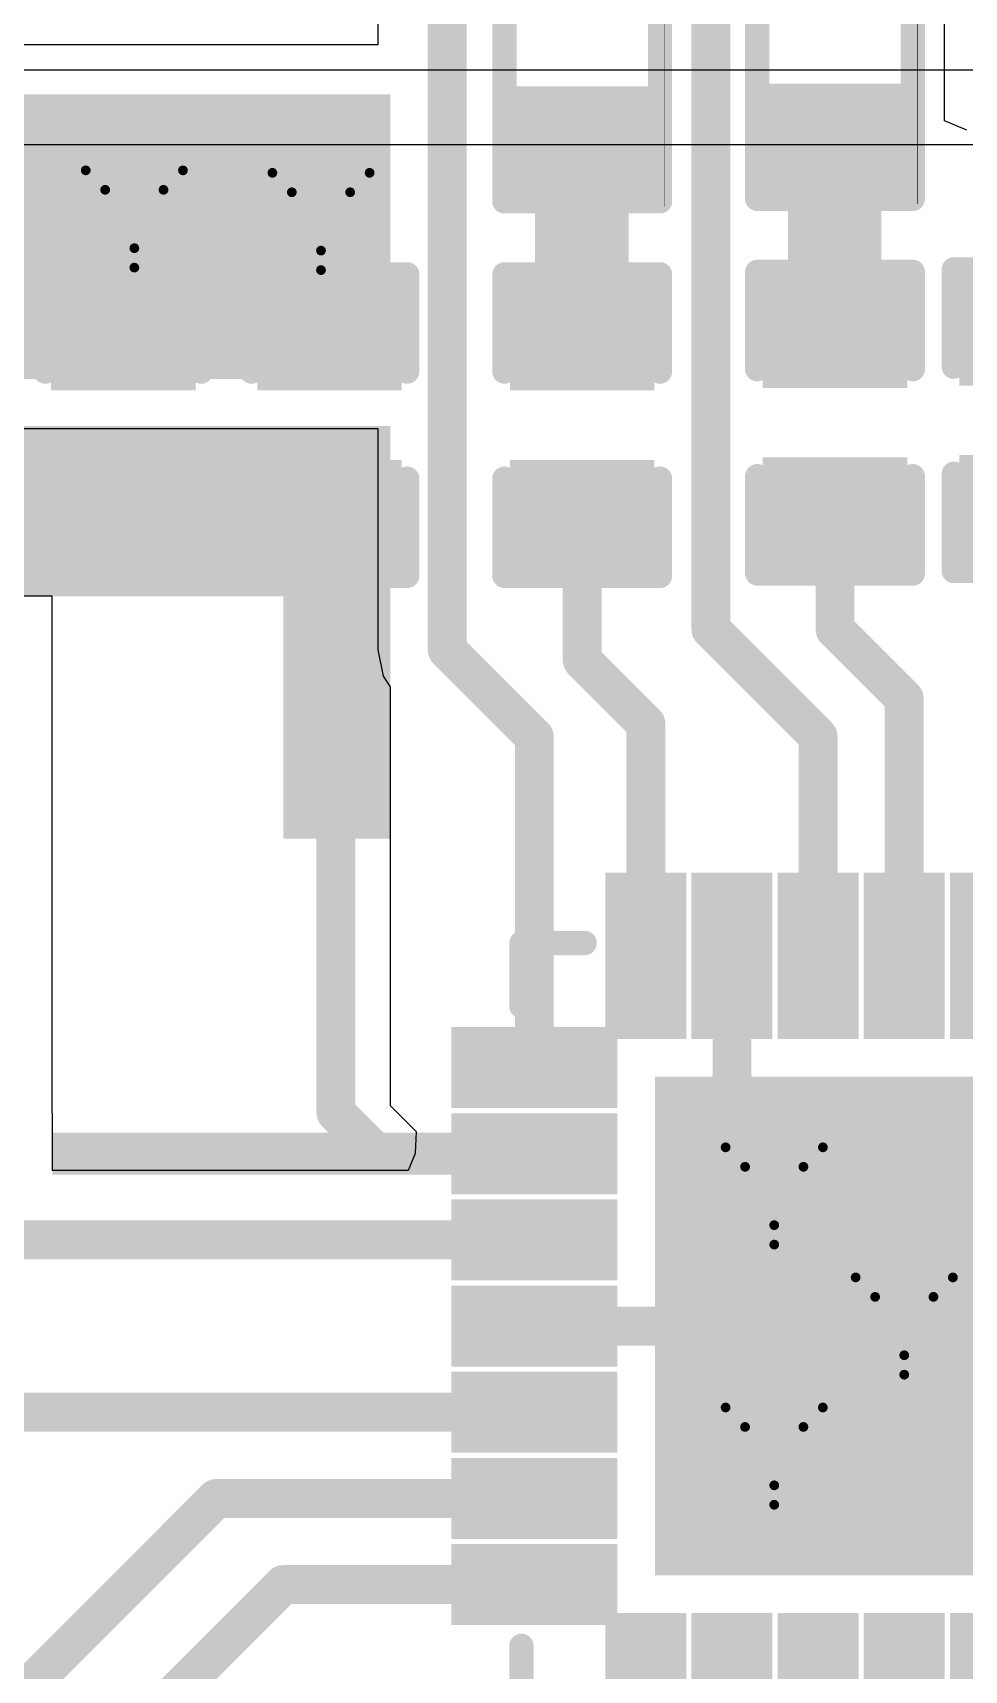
# Model space of a CAD drawing. Header units: inches. Extents: x -1 to 208, y -10 to 150.
# Drawn here: x 9.97 to 14.84, y 47.88 to 56.43 of the extents above; entities that cross this region are included whole.
import ezdxf

# ---------------------------------------------------------------- set-up
doc = ezdxf.new("R2010")
doc.units = ezdxf.units.IN
for name, color, linetype in [('Bottom Layer', 5, 'Continuous'), ('Drill Drawing', 1, 'Continuous'), ('Top Layer', 1, 'Continuous'), ('Top Overlay', 2, 'Continuous'), ('Top Paste', 8, 'Continuous'), ('Top Solder', 216, 'Continuous'), ('Via Holes', 16, 'Continuous')]:
    doc.layers.add(name, color=color, linetype=linetype)

# ---------------------------------------------------------------- blocks, each defined once
blk = doc.blocks.new('QFN_28_EP_4_4__7')
at = {"layer": 'Top Layer'}
for points in [[(-1.24, 2.2655), (-1.24, 1.6005), (-1.46, 1.6005), (-1.46, 2.2655)], [(-0.79, 2.2655), (-0.79, 1.6005), (-1.01, 1.6005), (-1.01, 2.2655)], [(-0.34, 2.2655), (-0.34, 1.6005), (-0.56, 1.6005), (-0.56, 2.2655)], [(0.11, 2.2655), (0.11, 1.6005), (-0.11, 1.6005), (-0.11, 2.2655)], [(0.56, 2.2655), (0.56, 1.6005), (0.34, 1.6005), (0.34, 2.2655)], [(1.01, 2.2655), (1.01, 1.6005), (0.79, 1.6005), (0.79, 2.2655)], [(1.46, 2.2655), (1.46, 1.6005), (1.24, 1.6005), (1.24, 2.2655)], [(-2.2655, 1.46), (-1.6005, 1.46), (-1.6005, 1.24), (-2.2655, 1.24)], [(1.6005, 1.46), (2.2655, 1.46), (2.2655, 1.24), (1.6005, 1.24)], [(-1.2, -1.2), (-1.2, 1.2), (1.2, 1.2), (1.2, -1.2)], [(-2.2655, 1.01), (-1.6005, 1.01), (-1.6005, 0.79), (-2.2655, 0.79)], [(1.6005, 1.01), (2.2655, 1.01), (2.2655, 0.79), (1.6005, 0.79)], [(-2.2655, 0.56), (-1.6005, 0.56), (-1.6005, 0.34), (-2.2655, 0.34)], [(1.6005, 0.56), (2.2655, 0.56), (2.2655, 0.34), (1.6005, 0.34)], [(-2.2655, 0.11), (-1.6005, 0.11), (-1.6005, -0.11), (-2.2655, -0.11)], [(1.6005, 0.11), (2.2655, 0.11), (2.2655, -0.11), (1.6005, -0.11)], [(-2.2655, -0.34), (-1.6005, -0.34), (-1.6005, -0.56), (-2.2655, -0.56)], [(1.6005, -0.34), (2.2655, -0.34), (2.2655, -0.56), (1.6005, -0.56)], [(-2.2655, -0.79), (-1.6005, -0.79), (-1.6005, -1.01), (-2.2655, -1.01)], [(1.6005, -0.79), (2.2655, -0.79), (2.2655, -1.01), (1.6005, -1.01)], [(-2.2655, -1.24), (-1.6005, -1.24), (-1.6005, -1.46), (-2.2655, -1.46)], [(1.6005, -1.24), (2.2655, -1.24), (2.2655, -1.46), (1.6005, -1.46)], [(-1.46, -2.2655), (-1.46, -1.6005), (-1.24, -1.6005), (-1.24, -2.2655)], [(-1.01, -2.2655), (-1.01, -1.6005), (-0.79, -1.6005), (-0.79, -2.2655)], [(-0.56, -2.2655), (-0.56, -1.6005), (-0.34, -1.6005), (-0.34, -2.2655)], [(-0.11, -2.2655), (-0.11, -1.6005), (0.11, -1.6005), (0.11, -2.2655)], [(0.34, -2.2655), (0.34, -1.6005), (0.56, -1.6005), (0.56, -2.2655)], [(0.79, -2.2655), (0.79, -1.6005), (1.01, -1.6005), (1.01, -2.2655)], [(1.24, -2.2655), (1.24, -1.6005), (1.46, -1.6005), (1.46, -2.2655)]]:
    blk.add_hatch(color=1, dxfattribs=at).paths.add_polyline_path(points)
at = {"layer": 'Top Paste'}
for points in [[(-1.24, 2.2655), (-1.24, 1.6005), (-1.46, 1.6005), (-1.46, 2.2655)], [(-0.79, 2.2655), (-0.79, 1.6005), (-1.01, 1.6005), (-1.01, 2.2655)], [(-0.34, 2.2655), (-0.34, 1.6005), (-0.56, 1.6005), (-0.56, 2.2655)], [(0.11, 2.2655), (0.11, 1.6005), (-0.11, 1.6005), (-0.11, 2.2655)], [(0.56, 2.2655), (0.56, 1.6005), (0.34, 1.6005), (0.34, 2.2655)], [(1.01, 2.2655), (1.01, 1.6005), (0.79, 1.6005), (0.79, 2.2655)], [(1.46, 2.2655), (1.46, 1.6005), (1.24, 1.6005), (1.24, 2.2655)], [(-2.2655, 1.46), (-1.6005, 1.46), (-1.6005, 1.24), (-2.2655, 1.24)], [(1.6005, 1.46), (2.2655, 1.46), (2.2655, 1.24), (1.6005, 1.24)], [(-1.2, -1.2), (-1.2, 1.2), (1.2, 1.2), (1.2, -1.2)], [(-2.2655, 1.01), (-1.6005, 1.01), (-1.6005, 0.79), (-2.2655, 0.79)], [(1.6005, 1.01), (2.2655, 1.01), (2.2655, 0.79), (1.6005, 0.79)], [(-2.2655, 0.56), (-1.6005, 0.56), (-1.6005, 0.34), (-2.2655, 0.34)], [(1.6005, 0.56), (2.2655, 0.56), (2.2655, 0.34), (1.6005, 0.34)], [(-2.2655, 0.11), (-1.6005, 0.11), (-1.6005, -0.11), (-2.2655, -0.11)], [(1.6005, 0.11), (2.2655, 0.11), (2.2655, -0.11), (1.6005, -0.11)], [(-2.2655, -0.34), (-1.6005, -0.34), (-1.6005, -0.56), (-2.2655, -0.56)], [(1.6005, -0.34), (2.2655, -0.34), (2.2655, -0.56), (1.6005, -0.56)], [(-2.2655, -0.79), (-1.6005, -0.79), (-1.6005, -1.01), (-2.2655, -1.01)], [(1.6005, -0.79), (2.2655, -0.79), (2.2655, -1.01), (1.6005, -1.01)], [(-2.2655, -1.24), (-1.6005, -1.24), (-1.6005, -1.46), (-2.2655, -1.46)], [(1.6005, -1.24), (2.2655, -1.24), (2.2655, -1.46), (1.6005, -1.46)], [(-1.46, -2.2655), (-1.46, -1.6005), (-1.24, -1.6005), (-1.24, -2.2655)], [(-1.01, -2.2655), (-1.01, -1.6005), (-0.79, -1.6005), (-0.79, -2.2655)], [(-0.56, -2.2655), (-0.56, -1.6005), (-0.34, -1.6005), (-0.34, -2.2655)], [(-0.11, -2.2655), (-0.11, -1.6005), (0.11, -1.6005), (0.11, -2.2655)], [(0.34, -2.2655), (0.34, -1.6005), (0.56, -1.6005), (0.56, -2.2655)], [(0.79, -2.2655), (0.79, -1.6005), (1.01, -1.6005), (1.01, -2.2655)], [(1.24, -2.2655), (1.24, -1.6005), (1.46, -1.6005), (1.46, -2.2655)]]:
    blk.add_hatch(color=8, dxfattribs=at).paths.add_polyline_path(points)
at = {"layer": 'Top Solder'}
for points in [[(-1.1384, 2.3671), (-1.1384, 1.4989), (-1.5616, 1.4989), (-1.5616, 2.3671)], [(-0.6884, 2.3671), (-0.6884, 1.4989), (-1.1116, 1.4989), (-1.1116, 2.3671)], [(-0.2384, 2.3671), (-0.2384, 1.4989), (-0.6616, 1.4989), (-0.6616, 2.3671)], [(0.2116, 2.3671), (0.2116, 1.4989), (-0.2116, 1.4989), (-0.2116, 2.3671)], [(0.6616, 2.3671), (0.6616, 1.4989), (0.2384, 1.4989), (0.2384, 2.3671)], [(1.1116, 2.3671), (1.1116, 1.4989), (0.6884, 1.4989), (0.6884, 2.3671)], [(1.5616, 2.3671), (1.5616, 1.4989), (1.1384, 1.4989), (1.1384, 2.3671)], [(-2.3671, 1.5616), (-1.4989, 1.5616), (-1.4989, 1.1384), (-2.3671, 1.1384)], [(1.4989, 1.5616), (2.3671, 1.5616), (2.3671, 1.1384), (1.4989, 1.1384)], [(-1.3016, -1.3016), (-1.3016, 1.3016), (1.3016, 1.3016), (1.3016, -1.3016)], [(-2.3671, 1.1116), (-1.4989, 1.1116), (-1.4989, 0.6884), (-2.3671, 0.6884)], [(1.4989, 1.1116), (2.3671, 1.1116), (2.3671, 0.6884), (1.4989, 0.6884)], [(-2.3671, 0.6616), (-1.4989, 0.6616), (-1.4989, 0.2384), (-2.3671, 0.2384)], [(1.4989, 0.6616), (2.3671, 0.6616), (2.3671, 0.2384), (1.4989, 0.2384)], [(-2.3671, 0.2116), (-1.4989, 0.2116), (-1.4989, -0.2116), (-2.3671, -0.2116)], [(1.4989, 0.2116), (2.3671, 0.2116), (2.3671, -0.2116), (1.4989, -0.2116)], [(-2.3671, -0.2384), (-1.4989, -0.2384), (-1.4989, -0.6616), (-2.3671, -0.6616)], [(1.4989, -0.2384), (2.3671, -0.2384), (2.3671, -0.6616), (1.4989, -0.6616)], [(-2.3671, -0.6884), (-1.4989, -0.6884), (-1.4989, -1.1116), (-2.3671, -1.1116)], [(1.4989, -0.6884), (2.3671, -0.6884), (2.3671, -1.1116), (1.4989, -1.1116)], [(-2.3671, -1.1384), (-1.4989, -1.1384), (-1.4989, -1.5616), (-2.3671, -1.5616)], [(1.4989, -1.1384), (2.3671, -1.1384), (2.3671, -1.5616), (1.4989, -1.5616)], [(-1.5616, -2.3671), (-1.5616, -1.4989), (-1.1384, -1.4989), (-1.1384, -2.3671)], [(-1.1116, -2.3671), (-1.1116, -1.4989), (-0.6884, -1.4989), (-0.6884, -2.3671)], [(-0.6616, -2.3671), (-0.6616, -1.4989), (-0.2384, -1.4989), (-0.2384, -2.3671)], [(-0.2116, -2.3671), (-0.2116, -1.4989), (0.2116, -1.4989), (0.2116, -2.3671)], [(0.2384, -2.3671), (0.2384, -1.4989), (0.6616, -1.4989), (0.6616, -2.3671)], [(0.6884, -2.3671), (0.6884, -1.4989), (1.1116, -1.4989), (1.1116, -2.3671)], [(1.1384, -2.3671), (1.1384, -1.4989), (1.5616, -1.4989), (1.5616, -2.3671)]]:
    blk.add_hatch(color=216, dxfattribs=at).paths.add_polyline_path(points)
at = {"layer": 'Top Overlay', "const_width": 0.127}
for points in [[(-2, 2), (-2, 1.6698)], [(-1.6698, 2), (-2, 2)], [(2, 2), (1.6698, 2)], [(2, 2), (2, 1.6698)], [(-2.5146, 1.4478), (-2.5146, 1.2954)], [(-2.4384, 1.3716), (-2.5146, 1.4478)], [(-2.4384, 1.3716), (-2.5146, 1.2954)], [(-2, -1.6698), (-2, -2)], [(2, -1.6698), (2, -2)], [(-1.6698, -2), (-2, -2)], [(2, -2), (1.6698, -2)]]:
    blk.add_lwpolyline(points, dxfattribs=at)
at = {"layer": 'Top Overlay', "const_width": 0.0635}
for points in [[(-2.0318, 2, 1), (-1.9683, 2, 1)], [(-2.0318, 2, 1), (-1.9683, 2, 1)], [(-1.7016, 2, 1), (-1.6381, 2, 1)], [(1.6381, 2, 1), (1.7016, 2, 1)], [(1.9683, 2, 1), (2.0318, 2, 1)], [(1.9683, 2, 1), (2.0318, 2, 1)], [(-2.0318, 1.6698, 1), (-1.9683, 1.6698, 1)], [(1.9683, 1.6698, 1), (2.0318, 1.6698, 1)], [(-2.5463, 1.4478, 1), (-2.4829, 1.4478, 1)], [(-2.5463, 1.4478, 1), (-2.4829, 1.4478, 1)], [(-2.4701, 1.3716, 1), (-2.4066, 1.3716, 1)], [(-2.4701, 1.3716, 1), (-2.4066, 1.3716, 1)], [(-2.5463, 1.2954, 1), (-2.4829, 1.2954, 1)], [(-2.5463, 1.2954, 1), (-2.4829, 1.2954, 1)], [(-2.0318, -1.6698, 1), (-1.9683, -1.6698, 1)], [(1.9683, -1.6698, 1), (2.0318, -1.6698, 1)], [(-2.0318, -2, 1), (-1.9683, -2, 1)], [(-2.0318, -2, 1), (-1.9683, -2, 1)], [(-1.7016, -2, 1), (-1.6381, -2, 1)], [(1.6381, -2, 1), (1.7016, -2, 1)], [(1.9683, -2, 1), (2.0318, -2, 1)], [(1.9683, -2, 1), (2.0318, -2, 1)]]:
    blk.add_lwpolyline(points, format="xyb", close=True, dxfattribs=at)
blk = doc.blocks.new('R___0402_53')
at = {"layer": 'Top Layer'}
for points in [[(-0.6985, -0.3175), (-0.6985, 0.3175), (-0.2413, 0.3175), (-0.2413, -0.3175)], [(0.2413, -0.3175), (0.2413, 0.3175), (0.6985, 0.3175), (0.6985, -0.3175)]]:
    blk.add_hatch(color=1, dxfattribs=at).paths.add_polyline_path(points)
at = {"layer": 'Top Paste'}
for points in [[(-0.6985, -0.3175), (-0.6985, 0.3175), (-0.2413, 0.3175), (-0.2413, -0.3175)], [(0.2413, -0.3175), (0.2413, 0.3175), (0.6985, 0.3175), (0.6985, -0.3175)]]:
    blk.add_hatch(color=8, dxfattribs=at).paths.add_polyline_path(points)
at = {"layer": 'Top Solder'}
for points in [[(-0.7535, -0.3725), (-0.7535, 0.3725), (-0.1863, 0.3725), (-0.1863, -0.3725)], [(0.1863, -0.3725), (0.1863, 0.3725), (0.7535, 0.3725), (0.7535, -0.3725)]]:
    blk.add_hatch(color=216, dxfattribs=at).paths.add_polyline_path(points)
at = {"layer": 'Top Overlay'}
for points, const_width in [([(-0.7874, 0.4064), (0.7874, 0.4064)], 0.127), ([(-0.7874, 0.4064), (-0.7874, -0.4064)], 0.127), ([(0.7874, 0.4064), (0.7874, -0.4064)], 0.127), ([(-0.7874, -0.4064), (0.7874, -0.4064)], 0.127), ([(-0.8128, -0.4318), (0.8128, -0.4318)], 0.00323)]:
    blk.add_lwpolyline(points, dxfattribs=dict(at, const_width=const_width))
for points, const_width in [([(-0.8191, 0.4064, 1), (-0.7556, 0.4064, 1)], 0.0635), ([(-0.8191, 0.4064, 1), (-0.7556, 0.4064, 1)], 0.0635), ([(0.7556, 0.4064, 1), (0.8191, 0.4064, 1)], 0.0635), ([(0.7556, 0.4064, 1), (0.8191, 0.4064, 1)], 0.0635), ([(-0.8191, -0.4064, 1), (-0.7556, -0.4064, 1)], 0.0635), ([(-0.8191, -0.4064, 1), (-0.7556, -0.4064, 1)], 0.0635), ([(0.7556, -0.4064, 1), (0.8191, -0.4064, 1)], 0.0635), ([(0.7556, -0.4064, 1), (0.8191, -0.4064, 1)], 0.0635), ([(-0.8136, -0.4318, 1), (-0.812, -0.4318, 1)], 0.00161), ([(0.812, -0.4318, 1), (0.8136, -0.4318, 1)], 0.00161)]:
    blk.add_lwpolyline(points, format="xyb", close=True, dxfattribs=dict(at, const_width=const_width))
blk = doc.blocks.new('R___0402_54')
at = {"layer": 'Top Layer'}
for points in [[(-0.6985, -0.3175), (-0.6985, 0.3175), (-0.2413, 0.3175), (-0.2413, -0.3175)], [(0.2413, -0.3175), (0.2413, 0.3175), (0.6985, 0.3175), (0.6985, -0.3175)]]:
    blk.add_hatch(color=1, dxfattribs=at).paths.add_polyline_path(points)
at = {"layer": 'Top Paste'}
for points in [[(-0.6985, -0.3175), (-0.6985, 0.3175), (-0.2413, 0.3175), (-0.2413, -0.3175)], [(0.2413, -0.3175), (0.2413, 0.3175), (0.6985, 0.3175), (0.6985, -0.3175)]]:
    blk.add_hatch(color=8, dxfattribs=at).paths.add_polyline_path(points)
at = {"layer": 'Top Solder'}
for points in [[(-0.7535, -0.3725), (-0.7535, 0.3725), (-0.1863, 0.3725), (-0.1863, -0.3725)], [(0.1863, -0.3725), (0.1863, 0.3725), (0.7535, 0.3725), (0.7535, -0.3725)]]:
    blk.add_hatch(color=216, dxfattribs=at).paths.add_polyline_path(points)
at = {"layer": 'Top Overlay'}
for points, const_width in [([(-0.7874, 0.4064), (0.7874, 0.4064)], 0.127), ([(-0.7874, 0.4064), (-0.7874, -0.4064)], 0.127), ([(0.7874, 0.4064), (0.7874, -0.4064)], 0.127), ([(-0.7874, -0.4064), (0.7874, -0.4064)], 0.127), ([(-0.8128, -0.4318), (0.8128, -0.4318)], 0.00323)]:
    blk.add_lwpolyline(points, dxfattribs=dict(at, const_width=const_width))
for points, const_width in [([(-0.8191, 0.4064, 1), (-0.7556, 0.4064, 1)], 0.0635), ([(-0.8191, 0.4064, 1), (-0.7556, 0.4064, 1)], 0.0635), ([(0.7556, 0.4064, 1), (0.8191, 0.4064, 1)], 0.0635), ([(0.7556, 0.4064, 1), (0.8191, 0.4064, 1)], 0.0635), ([(-0.8191, -0.4064, 1), (-0.7556, -0.4064, 1)], 0.0635), ([(-0.8191, -0.4064, 1), (-0.7556, -0.4064, 1)], 0.0635), ([(0.7556, -0.4064, 1), (0.8191, -0.4064, 1)], 0.0635), ([(0.7556, -0.4064, 1), (0.8191, -0.4064, 1)], 0.0635), ([(-0.8136, -0.4318, 1), (-0.812, -0.4318, 1)], 0.00161), ([(0.812, -0.4318, 1), (0.8136, -0.4318, 1)], 0.00161)]:
    blk.add_lwpolyline(points, format="xyb", close=True, dxfattribs=dict(at, const_width=const_width))
blk = doc.blocks.new('C___0402_109')
at = {"layer": 'Top Layer'}
for points in [[(-0.6985, -0.3175), (-0.6985, 0.3175), (-0.2413, 0.3175), (-0.2413, -0.3175)], [(0.2413, -0.3175), (0.2413, 0.3175), (0.6985, 0.3175), (0.6985, -0.3175)]]:
    blk.add_hatch(color=1, dxfattribs=at).paths.add_polyline_path(points)
at = {"layer": 'Top Paste'}
for points in [[(-0.6985, -0.3175), (-0.6985, 0.3175), (-0.2413, 0.3175), (-0.2413, -0.3175)], [(0.2413, -0.3175), (0.2413, 0.3175), (0.6985, 0.3175), (0.6985, -0.3175)]]:
    blk.add_hatch(color=8, dxfattribs=at).paths.add_polyline_path(points)
at = {"layer": 'Top Solder'}
for points in [[(-0.7585, -0.3775), (-0.7585, 0.3775), (-0.1813, 0.3775), (-0.1813, -0.3775)], [(0.1813, -0.3775), (0.1813, 0.3775), (0.7585, 0.3775), (0.7585, -0.3775)]]:
    blk.add_hatch(color=216, dxfattribs=at).paths.add_polyline_path(points)
at = {"layer": 'Top Overlay', "const_width": 0.127}
for points in [[(-0.2794, 0.4064), (-0.7874, 0.4064)], [(-0.7874, -0.4064), (-0.7874, 0.4064)], [(0.7874, 0.4064), (0.2794, 0.4064)], [(0.7874, -0.4064), (0.7874, 0.4064)], [(-0.2794, -0.4064), (-0.7874, -0.4064)], [(0.7874, -0.4064), (0.2794, -0.4064)]]:
    blk.add_lwpolyline(points, dxfattribs=at)
at = {"layer": 'Top Overlay', "const_width": 0.0635}
for points in [[(-0.8191, 0.4064, 1), (-0.7556, 0.4064, 1)], [(-0.8191, 0.4064, 1), (-0.7556, 0.4064, 1)], [(-0.3111, 0.4064, 1), (-0.2477, 0.4064, 1)], [(0.2477, 0.4064, 1), (0.3111, 0.4064, 1)], [(0.7556, 0.4064, 1), (0.8191, 0.4064, 1)], [(0.7556, 0.4064, 1), (0.8191, 0.4064, 1)], [(-0.8191, -0.4064, 1), (-0.7556, -0.4064, 1)], [(-0.8191, -0.4064, 1), (-0.7556, -0.4064, 1)], [(-0.3111, -0.4064, 1), (-0.2477, -0.4064, 1)], [(0.2477, -0.4064, 1), (0.3111, -0.4064, 1)], [(0.7556, -0.4064, 1), (0.8191, -0.4064, 1)], [(0.7556, -0.4064, 1), (0.8191, -0.4064, 1)]]:
    blk.add_lwpolyline(points, format="xyb", close=True, dxfattribs=at)
blk = doc.blocks.new('C___0402_127')
at = {"layer": 'Top Layer'}
for points in [[(-0.6985, -0.3175), (-0.6985, 0.3175), (-0.2413, 0.3175), (-0.2413, -0.3175)], [(0.2413, -0.3175), (0.2413, 0.3175), (0.6985, 0.3175), (0.6985, -0.3175)]]:
    blk.add_hatch(color=1, dxfattribs=at).paths.add_polyline_path(points)
at = {"layer": 'Top Paste'}
for points in [[(-0.6985, -0.3175), (-0.6985, 0.3175), (-0.2413, 0.3175), (-0.2413, -0.3175)], [(0.2413, -0.3175), (0.2413, 0.3175), (0.6985, 0.3175), (0.6985, -0.3175)]]:
    blk.add_hatch(color=8, dxfattribs=at).paths.add_polyline_path(points)
at = {"layer": 'Top Solder'}
for points in [[(-0.7585, -0.3775), (-0.7585, 0.3775), (-0.1813, 0.3775), (-0.1813, -0.3775)], [(0.1813, -0.3775), (0.1813, 0.3775), (0.7585, 0.3775), (0.7585, -0.3775)]]:
    blk.add_hatch(color=216, dxfattribs=at).paths.add_polyline_path(points)
at = {"layer": 'Top Overlay', "const_width": 0.127}
for points in [[(-0.2794, 0.4064), (-0.7874, 0.4064)], [(-0.7874, -0.4064), (-0.7874, 0.4064)], [(0.7874, 0.4064), (0.2794, 0.4064)], [(0.7874, -0.4064), (0.7874, 0.4064)], [(-0.2794, -0.4064), (-0.7874, -0.4064)], [(0.7874, -0.4064), (0.2794, -0.4064)]]:
    blk.add_lwpolyline(points, dxfattribs=at)
at = {"layer": 'Top Overlay', "const_width": 0.0635}
for points in [[(-0.8191, 0.4064, 1), (-0.7556, 0.4064, 1)], [(-0.8191, 0.4064, 1), (-0.7556, 0.4064, 1)], [(-0.3111, 0.4064, 1), (-0.2477, 0.4064, 1)], [(0.2477, 0.4064, 1), (0.3111, 0.4064, 1)], [(0.7556, 0.4064, 1), (0.8191, 0.4064, 1)], [(0.7556, 0.4064, 1), (0.8191, 0.4064, 1)], [(-0.8191, -0.4064, 1), (-0.7556, -0.4064, 1)], [(-0.8191, -0.4064, 1), (-0.7556, -0.4064, 1)], [(-0.3111, -0.4064, 1), (-0.2477, -0.4064, 1)], [(0.2477, -0.4064, 1), (0.3111, -0.4064, 1)], [(0.7556, -0.4064, 1), (0.8191, -0.4064, 1)], [(0.7556, -0.4064, 1), (0.8191, -0.4064, 1)]]:
    blk.add_lwpolyline(points, format="xyb", close=True, dxfattribs=at)
blk = doc.blocks.new('C___0402_163')
at = {"layer": 'Top Layer'}
for points in [[(-0.6985, -0.3175), (-0.6985, 0.3175), (-0.2413, 0.3175), (-0.2413, -0.3175)], [(0.2413, -0.3175), (0.2413, 0.3175), (0.6985, 0.3175), (0.6985, -0.3175)]]:
    blk.add_hatch(color=1, dxfattribs=at).paths.add_polyline_path(points)
at = {"layer": 'Top Paste'}
for points in [[(-0.6985, -0.3175), (-0.6985, 0.3175), (-0.2413, 0.3175), (-0.2413, -0.3175)], [(0.2413, -0.3175), (0.2413, 0.3175), (0.6985, 0.3175), (0.6985, -0.3175)]]:
    blk.add_hatch(color=8, dxfattribs=at).paths.add_polyline_path(points)
at = {"layer": 'Top Solder'}
for points in [[(-0.7585, -0.3775), (-0.7585, 0.3775), (-0.1813, 0.3775), (-0.1813, -0.3775)], [(0.1813, -0.3775), (0.1813, 0.3775), (0.7585, 0.3775), (0.7585, -0.3775)]]:
    blk.add_hatch(color=216, dxfattribs=at).paths.add_polyline_path(points)
at = {"layer": 'Top Overlay', "const_width": 0.127}
for points in [[(-0.7874, 0.4064), (-0.2794, 0.4064)], [(-0.7874, 0.4064), (-0.7874, -0.4064)], [(0.2794, 0.4064), (0.7874, 0.4064)], [(0.7874, 0.4064), (0.7874, -0.4064)], [(-0.7874, -0.4064), (-0.2794, -0.4064)], [(0.2794, -0.4064), (0.7874, -0.4064)]]:
    blk.add_lwpolyline(points, dxfattribs=at)
at = {"layer": 'Top Overlay', "const_width": 0.0635}
for points in [[(-0.8191, 0.4064, 1), (-0.7556, 0.4064, 1)], [(-0.8191, 0.4064, 1), (-0.7556, 0.4064, 1)], [(-0.3111, 0.4064, 1), (-0.2477, 0.4064, 1)], [(0.2477, 0.4064, 1), (0.3111, 0.4064, 1)], [(0.7556, 0.4064, 1), (0.8191, 0.4064, 1)], [(0.7556, 0.4064, 1), (0.8191, 0.4064, 1)], [(-0.8191, -0.4064, 1), (-0.7556, -0.4064, 1)], [(-0.8191, -0.4064, 1), (-0.7556, -0.4064, 1)], [(-0.3111, -0.4064, 1), (-0.2477, -0.4064, 1)], [(0.2477, -0.4064, 1), (0.3111, -0.4064, 1)], [(0.7556, -0.4064, 1), (0.8191, -0.4064, 1)], [(0.7556, -0.4064, 1), (0.8191, -0.4064, 1)]]:
    blk.add_lwpolyline(points, format="xyb", close=True, dxfattribs=at)
blk = doc.blocks.new('C___0402_164')
at = {"layer": 'Top Layer'}
for points in [[(-0.6985, -0.3175), (-0.6985, 0.3175), (-0.2413, 0.3175), (-0.2413, -0.3175)], [(0.2413, -0.3175), (0.2413, 0.3175), (0.6985, 0.3175), (0.6985, -0.3175)]]:
    blk.add_hatch(color=1, dxfattribs=at).paths.add_polyline_path(points)
at = {"layer": 'Top Paste'}
for points in [[(-0.6985, -0.3175), (-0.6985, 0.3175), (-0.2413, 0.3175), (-0.2413, -0.3175)], [(0.2413, -0.3175), (0.2413, 0.3175), (0.6985, 0.3175), (0.6985, -0.3175)]]:
    blk.add_hatch(color=8, dxfattribs=at).paths.add_polyline_path(points)
at = {"layer": 'Top Solder'}
for points in [[(-0.7585, -0.3775), (-0.7585, 0.3775), (-0.1813, 0.3775), (-0.1813, -0.3775)], [(0.1813, -0.3775), (0.1813, 0.3775), (0.7585, 0.3775), (0.7585, -0.3775)]]:
    blk.add_hatch(color=216, dxfattribs=at).paths.add_polyline_path(points)
at = {"layer": 'Top Overlay', "const_width": 0.127}
for points in [[(-0.7874, 0.4064), (-0.2794, 0.4064)], [(-0.7874, 0.4064), (-0.7874, -0.4064)], [(0.2794, 0.4064), (0.7874, 0.4064)], [(0.7874, 0.4064), (0.7874, -0.4064)], [(-0.7874, -0.4064), (-0.2794, -0.4064)], [(0.2794, -0.4064), (0.7874, -0.4064)]]:
    blk.add_lwpolyline(points, dxfattribs=at)
at = {"layer": 'Top Overlay', "const_width": 0.0635}
for points in [[(-0.8191, 0.4064, 1), (-0.7556, 0.4064, 1)], [(-0.8191, 0.4064, 1), (-0.7556, 0.4064, 1)], [(-0.3111, 0.4064, 1), (-0.2477, 0.4064, 1)], [(0.2477, 0.4064, 1), (0.3111, 0.4064, 1)], [(0.7556, 0.4064, 1), (0.8191, 0.4064, 1)], [(0.7556, 0.4064, 1), (0.8191, 0.4064, 1)], [(-0.8191, -0.4064, 1), (-0.7556, -0.4064, 1)], [(-0.8191, -0.4064, 1), (-0.7556, -0.4064, 1)], [(-0.3111, -0.4064, 1), (-0.2477, -0.4064, 1)], [(0.2477, -0.4064, 1), (0.3111, -0.4064, 1)], [(0.7556, -0.4064, 1), (0.8191, -0.4064, 1)], [(0.7556, -0.4064, 1), (0.8191, -0.4064, 1)]]:
    blk.add_lwpolyline(points, format="xyb", close=True, dxfattribs=at)
blk = doc.blocks.new('C___0402_165')
at = {"layer": 'Top Layer'}
for points in [[(-0.6985, -0.3175), (-0.6985, 0.3175), (-0.2413, 0.3175), (-0.2413, -0.3175)], [(0.2413, -0.3175), (0.2413, 0.3175), (0.6985, 0.3175), (0.6985, -0.3175)]]:
    blk.add_hatch(color=1, dxfattribs=at).paths.add_polyline_path(points)
at = {"layer": 'Top Paste'}
for points in [[(-0.6985, -0.3175), (-0.6985, 0.3175), (-0.2413, 0.3175), (-0.2413, -0.3175)], [(0.2413, -0.3175), (0.2413, 0.3175), (0.6985, 0.3175), (0.6985, -0.3175)]]:
    blk.add_hatch(color=8, dxfattribs=at).paths.add_polyline_path(points)
at = {"layer": 'Top Solder'}
for points in [[(-0.7585, -0.3775), (-0.7585, 0.3775), (-0.1813, 0.3775), (-0.1813, -0.3775)], [(0.1813, -0.3775), (0.1813, 0.3775), (0.7585, 0.3775), (0.7585, -0.3775)]]:
    blk.add_hatch(color=216, dxfattribs=at).paths.add_polyline_path(points)
at = {"layer": 'Top Overlay', "const_width": 0.127}
for points in [[(-0.2794, 0.4064), (-0.7874, 0.4064)], [(-0.7874, -0.4064), (-0.7874, 0.4064)], [(0.7874, 0.4064), (0.2794, 0.4064)], [(0.7874, -0.4064), (0.7874, 0.4064)], [(-0.2794, -0.4064), (-0.7874, -0.4064)], [(0.7874, -0.4064), (0.2794, -0.4064)]]:
    blk.add_lwpolyline(points, dxfattribs=at)
at = {"layer": 'Top Overlay', "const_width": 0.0635}
for points in [[(-0.8191, 0.4064, 1), (-0.7556, 0.4064, 1)], [(-0.8191, 0.4064, 1), (-0.7556, 0.4064, 1)], [(-0.3111, 0.4064, 1), (-0.2477, 0.4064, 1)], [(0.2477, 0.4064, 1), (0.3111, 0.4064, 1)], [(0.7556, 0.4064, 1), (0.8191, 0.4064, 1)], [(0.7556, 0.4064, 1), (0.8191, 0.4064, 1)], [(-0.8191, -0.4064, 1), (-0.7556, -0.4064, 1)], [(-0.8191, -0.4064, 1), (-0.7556, -0.4064, 1)], [(-0.3111, -0.4064, 1), (-0.2477, -0.4064, 1)], [(0.2477, -0.4064, 1), (0.3111, -0.4064, 1)], [(0.7556, -0.4064, 1), (0.8191, -0.4064, 1)], [(0.7556, -0.4064, 1), (0.8191, -0.4064, 1)]]:
    blk.add_lwpolyline(points, format="xyb", close=True, dxfattribs=at)

msp = doc.modelspace()

# ---------------------------------------------------------------- hatches: boundary and pattern name
at = {"layer": 'Bottom Layer'}
h = msp.add_hatch(color=5, dxfattribs=at)
edge = h.paths.add_edge_path()
edge.add_arc((10.504, 55.4583), 0.3, 0, 360)
h = msp.add_hatch(color=5, dxfattribs=at)
edge = h.paths.add_edge_path()
edge.add_arc((11.4792, 55.4455), 0.3, 0, 360)
h = msp.add_hatch(color=5, dxfattribs=at)
edge = h.paths.add_edge_path()
edge.add_arc((13.8472, 50.3565), 0.3, 0, 360)
h = msp.add_hatch(color=5, dxfattribs=at)
edge = h.paths.add_edge_path()
edge.add_arc((14.5265, 49.6772), 0.3, 0, 360)
h = msp.add_hatch(color=5, dxfattribs=at)
edge = h.paths.add_edge_path()
edge.add_arc((13.8472, 48.9979), 0.3, 0, 360)
at = {"layer": 'Top Layer'}
for points in [[(9.0621, 54.6232), (11.8407, 54.6232), (11.8407, 56.1093), (9.0621, 56.1093)], [(13.0865, 55.9696), (12.5976, 55.9696), (12.5976, 54.8518), (13.0865, 54.8518)], [(14.4072, 55.9823), (13.9184, 55.9823), (13.9184, 54.8646), (14.4072, 54.8646)], [(10.689, 55.6564), (10.2002, 55.6564), (10.2002, 54.8518), (10.689, 54.8518)], [(11.7657, 55.6436), (11.2769, 55.6436), (11.2769, 54.839), (11.7657, 54.839)], [(5.5049, 53.4886), (11.8407, 53.4886), (11.8407, 54.3776), (5.5049, 54.3776)], [(11.2824, 52.2227), (11.8407, 52.2227), (11.8407, 54.3776), (11.2824, 54.3776)], [(10.075, 50.4672), (12.926, 50.4672), (12.926, 50.6872), (10.075, 50.6872)]]:
    msp.add_hatch(color=1, dxfattribs=at).paths.add_polyline_path(points)
h = msp.add_hatch(color=1, dxfattribs=at)
edge = h.paths.add_edge_path()
edge.add_arc((10.504, 55.4583), 0.3, 0, 360)
h = msp.add_hatch(color=1, dxfattribs=at)
edge = h.paths.add_edge_path()
edge.add_arc((11.4792, 55.4455), 0.3, 0, 360)
h = msp.add_hatch(color=1, dxfattribs=at)
edge = h.paths.add_edge_path()
edge.add_arc((13.8472, 50.3565), 0.3, 0, 360)
h = msp.add_hatch(color=1, dxfattribs=at)
edge = h.paths.add_edge_path()
edge.add_arc((14.5265, 49.6772), 0.3, 0, 360)
h = msp.add_hatch(color=1, dxfattribs=at)
edge = h.paths.add_edge_path()
edge.add_arc((13.8472, 48.9979), 0.3, 0, 360)
at = {"layer": 'Via Holes'}
h = msp.add_hatch(color=7, dxfattribs=at)
edge = h.paths.add_edge_path()
edge.add_arc((10.504, 55.4583), 0.15, 0, 360)
h = msp.add_hatch(color=7, dxfattribs=at)
edge = h.paths.add_edge_path()
edge.add_arc((11.4792, 55.4455), 0.15, 0, 360)
h = msp.add_hatch(color=7, dxfattribs=at)
edge = h.paths.add_edge_path()
edge.add_arc((13.8472, 50.3565), 0.15, 0, 360)
h = msp.add_hatch(color=7, dxfattribs=at)
edge = h.paths.add_edge_path()
edge.add_arc((14.5265, 49.6772), 0.15, 0, 360)
h = msp.add_hatch(color=7, dxfattribs=at)
edge = h.paths.add_edge_path()
edge.add_arc((13.8472, 48.9979), 0.15, 0, 360)

# ---------------------------------------------------------------- linework, layer by layer
at = {"layer": 'Bottom Layer'}
for p, q in [((23.1065, 56.2356), (9.3617, 56.2356)), ((9.3617, 55.8471), (23.1065, 55.8471))]:
    msp.add_line(p, q, dxfattribs=at)
at = {"layer": 'Drill Drawing', "const_width": 0.0508}
for points in [[(10.25, 55.7123), (10.758, 55.7123)], [(10.25, 55.7123), (10.504, 55.2043)], [(10.504, 55.2043), (10.758, 55.7123)], [(11.2252, 55.6995), (11.7332, 55.6995)], [(11.2252, 55.6995), (11.4792, 55.1915)], [(11.4792, 55.1915), (11.7332, 55.6995)], [(10.3516, 55.6107), (10.6564, 55.6107)], [(10.3516, 55.6107), (10.504, 55.3059)], [(10.504, 55.3059), (10.6564, 55.6107)], [(11.3268, 55.5979), (11.6316, 55.5979)], [(11.3268, 55.5979), (11.4792, 55.2931)], [(11.4792, 55.2931), (11.6316, 55.5979)], [(13.5932, 50.6105), (14.1012, 50.6105)], [(13.5932, 50.6105), (13.8472, 50.1025)], [(13.8472, 50.1025), (14.1012, 50.6105)], [(13.6948, 50.5089), (13.9996, 50.5089)], [(13.6948, 50.5089), (13.8472, 50.2041)], [(13.8472, 50.2041), (13.9996, 50.5089)], [(14.2725, 49.9312), (14.7805, 49.9312)], [(14.2725, 49.9312), (14.5265, 49.4232)], [(14.5265, 49.4232), (14.7805, 49.9312)], [(14.3741, 49.8296), (14.6789, 49.8296)], [(14.3741, 49.8296), (14.5265, 49.5248)], [(14.5265, 49.5248), (14.6789, 49.8296)], [(13.5932, 49.2519), (14.1012, 49.2519)], [(13.5932, 49.2519), (13.8472, 48.7439)], [(13.8472, 48.7439), (14.1012, 49.2519)], [(13.6948, 49.1503), (13.9996, 49.1503)], [(13.6948, 49.1503), (13.8472, 48.8455)], [(13.8472, 48.8455), (13.9996, 49.1503)]]:
    msp.add_lwpolyline(points, dxfattribs=at)
at = {"layer": 'Drill Drawing', "const_width": 0.0254}
for points in [[(10.2373, 55.7123, 1), (10.2627, 55.7123, 1)], [(10.2373, 55.7123, 1), (10.2627, 55.7123, 1)], [(10.7453, 55.7123, 1), (10.7707, 55.7123, 1)], [(10.7453, 55.7123, 1), (10.7707, 55.7123, 1)], [(11.2125, 55.6995, 1), (11.2379, 55.6995, 1)], [(11.2125, 55.6995, 1), (11.2379, 55.6995, 1)], [(11.7205, 55.6995, 1), (11.7459, 55.6995, 1)], [(11.7205, 55.6995, 1), (11.7459, 55.6995, 1)], [(10.3389, 55.6107, 1), (10.3643, 55.6107, 1)], [(10.3389, 55.6107, 1), (10.3643, 55.6107, 1)], [(10.6437, 55.6107, 1), (10.6691, 55.6107, 1)], [(10.6437, 55.6107, 1), (10.6691, 55.6107, 1)], [(11.3141, 55.5979, 1), (11.3395, 55.5979, 1)], [(11.3141, 55.5979, 1), (11.3395, 55.5979, 1)], [(11.6189, 55.5979, 1), (11.6443, 55.5979, 1)], [(11.6189, 55.5979, 1), (11.6443, 55.5979, 1)], [(10.4913, 55.3059, 1), (10.5167, 55.3059, 1)], [(10.4913, 55.3059, 1), (10.5167, 55.3059, 1)], [(11.4665, 55.2931, 1), (11.4919, 55.2931, 1)], [(11.4665, 55.2931, 1), (11.4919, 55.2931, 1)], [(10.4913, 55.2043, 1), (10.5167, 55.2043, 1)], [(10.4913, 55.2043, 1), (10.5167, 55.2043, 1)], [(11.4665, 55.1915, 1), (11.4919, 55.1915, 1)], [(11.4665, 55.1915, 1), (11.4919, 55.1915, 1)], [(13.5805, 50.6105, 1), (13.6059, 50.6105, 1)], [(13.5805, 50.6105, 1), (13.6059, 50.6105, 1)], [(14.0885, 50.6105, 1), (14.1139, 50.6105, 1)], [(14.0885, 50.6105, 1), (14.1139, 50.6105, 1)], [(13.6821, 50.5089, 1), (13.7075, 50.5089, 1)], [(13.6821, 50.5089, 1), (13.7075, 50.5089, 1)], [(13.9869, 50.5089, 1), (14.0123, 50.5089, 1)], [(13.9869, 50.5089, 1), (14.0123, 50.5089, 1)], [(13.8345, 50.2041, 1), (13.8599, 50.2041, 1)], [(13.8345, 50.2041, 1), (13.8599, 50.2041, 1)], [(13.8345, 50.1025, 1), (13.8599, 50.1025, 1)], [(13.8345, 50.1025, 1), (13.8599, 50.1025, 1)], [(14.2598, 49.9312, 1), (14.2852, 49.9312, 1)], [(14.2598, 49.9312, 1), (14.2852, 49.9312, 1)], [(14.7678, 49.9312, 1), (14.7932, 49.9312, 1)], [(14.7678, 49.9312, 1), (14.7932, 49.9312, 1)], [(14.3614, 49.8296, 1), (14.3868, 49.8296, 1)], [(14.3614, 49.8296, 1), (14.3868, 49.8296, 1)], [(14.6662, 49.8296, 1), (14.6916, 49.8296, 1)], [(14.6662, 49.8296, 1), (14.6916, 49.8296, 1)], [(14.5138, 49.5248, 1), (14.5392, 49.5248, 1)], [(14.5138, 49.5248, 1), (14.5392, 49.5248, 1)], [(14.5138, 49.4232, 1), (14.5392, 49.4232, 1)], [(14.5138, 49.4232, 1), (14.5392, 49.4232, 1)], [(13.5805, 49.2519, 1), (13.6059, 49.2519, 1)], [(13.5805, 49.2519, 1), (13.6059, 49.2519, 1)], [(14.0885, 49.2519, 1), (14.1139, 49.2519, 1)], [(14.0885, 49.2519, 1), (14.1139, 49.2519, 1)], [(13.6821, 49.1503, 1), (13.7075, 49.1503, 1)], [(13.6821, 49.1503, 1), (13.7075, 49.1503, 1)], [(13.9869, 49.1503, 1), (14.0123, 49.1503, 1)], [(13.9869, 49.1503, 1), (14.0123, 49.1503, 1)], [(13.8345, 48.8455, 1), (13.8599, 48.8455, 1)], [(13.8345, 48.8455, 1), (13.8599, 48.8455, 1)], [(13.8345, 48.7439, 1), (13.8599, 48.7439, 1)], [(13.8345, 48.7439, 1), (13.8599, 48.7439, 1)]]:
    msp.add_lwpolyline(points, format="xyb", close=True, dxfattribs=at)
at = {"layer": 'Top Layer'}
for p, q in [((11.7756, 60.5991), (11.7756, 56.3683)), ((14.7362, 55.9709), (14.7362, 57.3031)), ((11.7756, 56.3683), (9.0621, 56.3683)), ((14.8535, 55.9223), (14.7362, 55.9709)), ((9.0621, 54.3642), (11.7756, 54.3642)), ((11.7756, 54.3642), (11.7756, 53.2092)), ((10.075, 53.4886), (8.6686, 53.4886)), ((10.075, 50.7911), (10.075, 53.4886)), ((11.7756, 53.2092), (11.7756, 53.2092)), ((11.7756, 53.2092), (11.8032, 53.0705)), ((11.8032, 53.0705), (11.8407, 53.0144)), ((11.8407, 53.0144), (11.8407, 50.8286)), ((11.8407, 50.8286), (11.9764, 50.693)), ((10.0762, 50.7847), (10.075, 50.7911)), ((10.0762, 50.4898), (10.0762, 50.7847)), ((11.9764, 50.693), (11.9718, 50.5782)), ((11.9718, 50.5782), (11.9351, 50.4898)), ((11.9351, 50.4898), (10.0762, 50.4898))]:
    msp.add_line(p, q, dxfattribs=at)
at = {"layer": 'Top Layer', "const_width": 0.2032}
for points in [[(12.1382, 53.2092), (12.1382, 60.5992)], [(13.5165, 53.3153), (13.5165, 59.2112)], [(8.346, 53.8992), (10.5199, 53.8992)], [(9.3796, 53.912), (10.4464, 53.912)], [(10.4592, 53.8992), (10.5199, 53.8992)], [(10.5199, 53.8992), (10.6087, 53.8992)], [(10.6087, 53.8992), (11.5232, 53.8992)], [(11.5572, 50.7918), (11.5572, 53.8992)], [(12.8439, 53.1547), (12.8439, 53.912)], [(14.1647, 53.3153), (14.1647, 53.9248)], [(13.5165, 53.3153), (14.0765, 52.7553)], [(14.1647, 53.3153), (14.5265, 52.9535)], [(12.1382, 53.2092), (12.5935, 52.7539)], [(12.8439, 53.1547), (13.1765, 52.8222)], [(14.5265, 51.6102), (14.5265, 52.9535)], [(12.5935, 51.0599), (12.5935, 52.7539)], [(13.1765, 51.6102), (13.1765, 52.8222)], [(14.0765, 51.6102), (14.0765, 52.7553)], [(13.6265, 50.5772), (13.6265, 51.6102)], [(11.5572, 50.7918), (11.7718, 50.5772)], [(11.7718, 50.5772), (12.5935, 50.5772)], [(13.6265, 50.5772), (13.8472, 50.3565)], [(13.8472, 50.3565), (14.5265, 49.6772)], [(9.5887, 50.1272), (12.5935, 50.1272)], [(12.5935, 49.6772), (14.5265, 49.6772)], [(14.5265, 49.6772), (16.4595, 49.6772)], [(9.5885, 49.2272), (12.5935, 49.2272)], [(9.5885, 47.4328), (10.9328, 48.7772)], [(10.9328, 48.7772), (12.5935, 48.7772)], [(10.4071, 47.4518), (11.2824, 48.3272)], [(11.2824, 48.3272), (12.5935, 48.3272)]]:
    msp.add_lwpolyline(points, dxfattribs=at)
at = {"layer": 'Top Layer', "const_width": 0.1016}
for points in [[(10.3956, 53.912, 1), (10.4972, 53.912, 1)], [(10.4084, 53.8992, 1), (10.51, 53.8992, 1)], [(10.4691, 53.8992, 1), (10.5707, 53.8992, 1)], [(10.4691, 53.8992, 1), (10.5707, 53.8992, 1)], [(10.4691, 53.8992, 1), (10.5707, 53.8992, 1)], [(10.5579, 53.8992, 1), (10.6595, 53.8992, 1)], [(10.5579, 53.8992, 1), (10.6595, 53.8992, 1)], [(11.4724, 53.8992, 1), (11.574, 53.8992, 1)], [(11.5064, 53.8992, 1), (11.608, 53.8992, 1)], [(12.7931, 53.912, 1), (12.8947, 53.912, 1)], [(14.1139, 53.9248, 1), (14.2155, 53.9248, 1)], [(13.4657, 53.3153, 1), (13.5673, 53.3153, 1)], [(13.4657, 53.3153, 1), (13.5673, 53.3153, 1)], [(14.1139, 53.3153, 1), (14.2155, 53.3153, 1)], [(14.1139, 53.3153, 1), (14.2155, 53.3153, 1)], [(12.0874, 53.2092, 1), (12.189, 53.2092, 1)], [(12.0874, 53.2092, 1), (12.189, 53.2092, 1)], [(12.7931, 53.1547, 1), (12.8947, 53.1547, 1)], [(12.7931, 53.1547, 1), (12.8947, 53.1547, 1)], [(14.4757, 52.9535, 1), (14.5773, 52.9535, 1)], [(14.4757, 52.9535, 1), (14.5773, 52.9535, 1)], [(12.5427, 52.7539, 1), (12.6443, 52.7539, 1)], [(12.5427, 52.7539, 1), (12.6443, 52.7539, 1)], [(13.1257, 52.8222, 1), (13.2273, 52.8222, 1)], [(13.1257, 52.8222, 1), (13.2273, 52.8222, 1)], [(14.0257, 52.7553, 1), (14.1273, 52.7553, 1)], [(14.0257, 52.7553, 1), (14.1273, 52.7553, 1)], [(13.1257, 51.6102, 1), (13.2273, 51.6102, 1)], [(13.5757, 51.6102, 1), (13.6773, 51.6102, 1)], [(14.0257, 51.6102, 1), (14.1273, 51.6102, 1)], [(14.4757, 51.6102, 1), (14.5773, 51.6102, 1)], [(12.5427, 51.0599, 1), (12.6443, 51.0599, 1)], [(11.5064, 50.7918, 1), (11.608, 50.7918, 1)], [(11.5064, 50.7918, 1), (11.608, 50.7918, 1)], [(11.721, 50.5772, 1), (11.8226, 50.5772, 1)], [(11.721, 50.5772, 1), (11.8226, 50.5772, 1)], [(12.5427, 50.5772, 1), (12.6443, 50.5772, 1)], [(13.5757, 50.5772, 1), (13.6773, 50.5772, 1)], [(13.5757, 50.5772, 1), (13.6773, 50.5772, 1)], [(13.7964, 50.3565, 1), (13.898, 50.3565, 1)], [(13.7964, 50.3565, 1), (13.898, 50.3565, 1)], [(12.5427, 50.1272, 1), (12.6443, 50.1272, 1)], [(12.5427, 49.6772, 1), (12.6443, 49.6772, 1)], [(14.4757, 49.6772, 1), (14.5773, 49.6772, 1)], [(14.4757, 49.6772, 1), (14.5773, 49.6772, 1)], [(14.4757, 49.6772, 1), (14.5773, 49.6772, 1)], [(12.5427, 49.2272, 1), (12.6443, 49.2272, 1)], [(10.882, 48.7772, 1), (10.9836, 48.7772, 1)], [(10.882, 48.7772, 1), (10.9836, 48.7772, 1)], [(12.5427, 48.7772, 1), (12.6443, 48.7772, 1)], [(11.2316, 48.3272, 1), (11.3332, 48.3272, 1)], [(11.2316, 48.3272, 1), (11.3332, 48.3272, 1)], [(12.5427, 48.3272, 1), (12.6443, 48.3272, 1)]]:
    msp.add_lwpolyline(points, format="xyb", close=True, dxfattribs=at)

# ---------------------------------------------------------------- block references
for name, p, rotation in [('R___0402_53', (12.8439, 56.3379), 90), ('R___0402_54', (14.1647, 56.3506), 90), ('C___0402_164', (14.1647, 54.3947), 90), ('C___0402_109', (15.1918, 54.4075), 270), ('C___0402_127', (10.4464, 54.3819), 270), ('C___0402_165', (11.5232, 54.3819), 270), ('C___0402_163', (12.8439, 54.3819), 90), ('QFN_28_EP_4_4__7', (14.5265, 49.6772), 180)]:
    msp.add_blockref(name, p, dxfattribs=dict(rotation=rotation))

doc.saveas('drawing.dxf')
